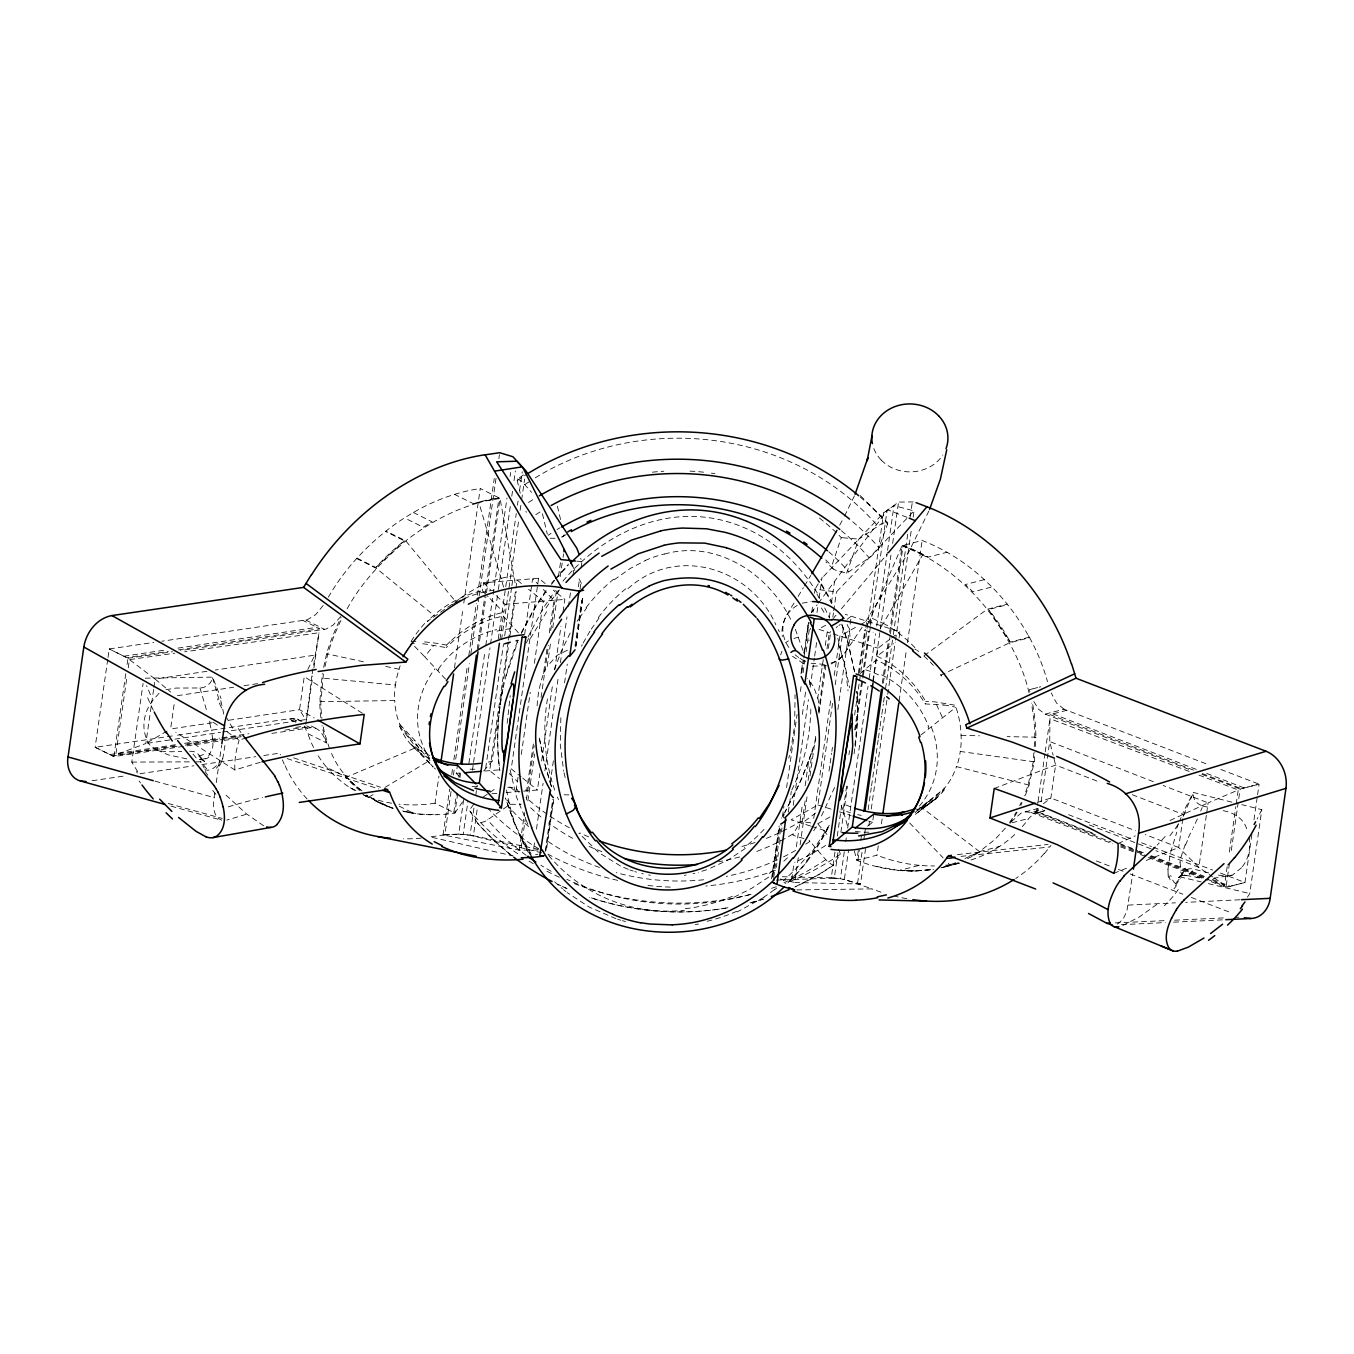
<?xml version="1.0" encoding="UTF-8"?>
<svg xmlns="http://www.w3.org/2000/svg" width="1354" height="1354" viewBox="0 0 1354 1354"><rect width="100%" height="100%" fill="white"/><g stroke="black" fill="none" stroke-linecap="round" stroke-linejoin="round"><path stroke-width="0.75" stroke-dasharray="5 3.75" d="M1189.201 771.442L1049.976 718.703L1049.722 741.552L1040.464 806.019M818.645 712.187L824.62 665.288M810.843 709.09C810.183 737.727 803.565 766.347 790.787 792.039M1167.893 869.64L1170.245 853.528L1176.778 832.202M507.158 723.425L510.187 695.617M1180.028 862.244L1181.026 870.436M1033.847 752.875L1033.237 762.116L1027.974 785.354A185.769 147.992 56.8 0 1 1024.199 795.712M1034.253 746.697L1034.845 737.456A185.024 147.4 56.8 0 0 1031.325 703.064M1025.316 795.34A184.262 146.807 56.8 0 0 1029.023 785.066L1034.304 761.828L1034.913 752.587M1035.319 746.426L1035.928 737.185L1007.19 736.644M320.864 717.738A184.262 137.329 -47.8 0 1 319.781 701.66L322.337 673.446M224.95 745.445L222.801 758.494M560.861 717.772L560.285 744.734L563.687 771.12M502.842 689.101C497.561 715.64 496.004 743.007 499.66 769.851M856.354 737.524L857.691 717.315L856.93 691.352M517.668 641.153C500.794 681.841 493.821 727.098 499.914 770.849M854.086 753.873L857.691 717.315L856.879 691.352M564.11 534.745L563.806 535.609M855.237 746.629L856.168 739.352M499.237 712.153L500.168 704.892M582.558 598.62L575.535 648.854M772.609 877.087L779.752 825.415M214.761 793.089C213.39 801.906 211.326 816.09 221.717 820.236M483.75 770.951L492.111 761.151L508.867 643.252M509.883 636.109L516.229 591.444M553.684 799.486L546.356 850.43M582.711 598.502L575.941 645.875M107.745 659.415L95.118 747.29L113.871 756.615L220.127 740.993M108.032 657.316L109.234 648.955L153.831 642.405M113.871 756.615L126.227 670.568M127.107 664.425L128.004 658.281L109.234 648.955L126.785 657.604L168.285 651.392M175.106 745.749L115.784 754.77L127.073 676.171M128.258 667.894L129.442 659.618L174.852 653.187M137.719 771.746L131.778 762.099L143.084 683.448M153.611 689.457L145.843 743.515L115.784 754.77M153.916 687.375L155.101 679.065L129.442 659.618M170.892 726.912L174.446 702.167M216.268 782.629L221.633 745.225M311.86 675.934L305.598 725.913M312.165 673.852L318.985 632.741L184.736 651.782M306.495 719.702L312.74 676.221M313.925 667.945L318.985 632.741M399.582 725.93A98.283 76.095 -43.6 0 0 409.619 743.075L433.195 767.075L429.556 762.894L429.912 760.457L411.701 739.809A258.191 164.934 73.6 0 1 399.972 724.695A95.186 75.029 -40.5 0 1 394.759 700.509M422.651 643.776A258.174 164.934 73.6 0 1 425.461 644.081L446.126 647.567L446.481 645.13L451.407 640.256M462.56 801.839L454.859 813.077L435.04 803.21L438.933 776.13M454.487 667.759L462.577 611.5M463.779 603.156L480.23 488.54L500.049 498.39L515.502 585.283M537.893 850.024L519.174 850.143L443.063 834.91L449.646 789.06M451.745 774.471L452.642 768.209M453.844 759.882L467.316 666.083M468.806 655.658L476.286 603.545M477.488 595.218L494.261 478.487M431.147 836.789L444.84 834.758L451.136 790.973M453.421 775.063L454.267 769.089M455.706 759.137L469.415 663.629M470.853 653.677L478.859 597.96M479.147 595.963L496.292 476.574M498.864 458.667L499.44 454.69M459.108 776.282L456.247 773.405L457.415 765.247M545.154 583.54L538.604 578.26L483.632 582.795L482.464 590.953L488.151 596.691M453.793 812.535L456.62 792.869M458.871 777.145L459.446 773.202M477.234 649.311L484.867 596.2M485.155 594.237L499 497.866L473.325 503.688L454.572 494.362A178.068 132.709 -47.8 0 0 413.342 512.506L404.474 517.888A189.272 141.053 -47.8 0 0 385.992 531.039L385.518 531.479A181.453 135.214 -47.8 0 0 359.859 555.106L356.627 558.542A168.725 125.736 -47.8 0 0 328.379 597.131M457.686 793.41L454.859 813.077A178.186 132.794 -47.8 0 1 403.695 811.469L420.214 814.177L437.376 814.702M459.937 777.67L460.495 773.743M478.3 649.835L485.934 596.725M486.492 592.798L500.049 498.39L477.945 502.351M444.84 834.758L458.718 834.064L463.796 798.691M468.89 763.317L484.698 653.254M485.815 645.401L492.602 598.231M493.161 594.304L506.988 498.001M510.103 476.388L510.661 472.461M443.063 834.91L463.203 834.318L467.959 801.28M472.428 770.189L473.257 764.367M473.545 762.42L490.013 647.771M490.571 643.878L498.103 591.427M498.374 589.481L510.661 503.976M511.778 496.207L512.624 490.368M514.012 480.653L515.4 470.938M541.769 852.817L470.041 835.249L474.543 803.904M475.745 795.56L477.251 785.117M498.255 638.885L505.448 588.753M505.753 586.671L516.246 513.555M517.448 505.211L518.057 501.031M519.547 490.588L522.255 471.784M499.998 639.071L503.299 616.104A92.851 73.928 -40.6 0 0 446.194 647.635M496.444 595.709L504.991 604.324L503.823 612.482L489.573 598.129M538.401 849.296L473.392 835.723L477.59 806.527M501.555 639.663L518.937 518.684M520.139 510.34L521.324 501.995M521.628 499.914L524.624 479.045M485.68 768.141L503.536 643.844M504.687 635.821L511.592 587.721M511.88 585.707L513.335 575.687L500.455 578.429A110.977 82.712 -47.8 0 0 455.723 601.735L427.153 621.52L430.047 618.727A91.243 72.642 -40.6 0 1 482.464 590.784M508.139 642.202L489.691 770.663L499.524 778.584M508.444 640.12L517.076 580.037L521.984 583.997M524.641 634.349L532.613 578.767L537.961 584.133M538.604 578.26L511.22 768.886L521.053 776.807M518.023 777.281L515.942 791.785L507.733 785.185M521.29 754.483L530.226 692.317M534.39 663.325L543.309 601.159L528.551 589.278M533.341 743.989L526.604 790.905L525.267 789.551M546.948 649.243L543.445 673.717A129.392 103.039 -40.6 0 0 536.996 709.259M549.301 632.927L553.989 600.279L543.309 589.515M519.174 850.143L524.59 812.518M526.384 799.977L534.187 745.614M541.092 697.547L548.607 645.283M550.706 630.642L556.409 590.919M558.508 576.296L560.624 561.656M521.155 847.756L525.521 817.274M527.874 800.942L534.627 753.941M550.401 644.149L547.202 666.354L557.171 655.302L568.849 649.48M552.754 627.765L558.136 590.429M506.193 792.581L537.453 790.008L539.84 773.422M541.634 760.999L552.347 686.41M554.717 669.841L560.979 626.327M563.061 611.822L564.838 599.382L553.363 590.141M533.798 847.824L534.695 841.579M536.489 829.088L543.072 783.34M544.867 770.849L558 679.319M560.404 662.681L566.971 616.916M568.46 606.524L570.559 591.969M572.945 575.315L574.147 567.004M550.181 783.154L553.481 760.186M564.567 682.89L567.275 664.086M578.378 586.807L579.58 578.446M581.086 568.003L581.983 561.741L580.646 558.271M771.526 878.763L779.109 825.991M801.009 673.835L801.72 668.859M772.491 876.089L779.718 825.889M801.771 672.667L803.565 660.143M803.87 658.061L808.981 622.569M773.693 877.409L781.19 825.195M782.392 816.834L783.881 806.392M786.589 787.588L797.083 714.489M800.383 691.505L801.585 683.144M803.091 672.701L804.885 660.177M806.087 651.816L809.692 626.75M811.791 612.126L812.992 603.766M814.499 593.323L815.091 589.142L836.433 591.969L914.068 510.915L894.012 505.584L883.688 512.794L820.795 579.36M776.316 867.355L776.925 863.107M777.839 856.743L778.448 852.529M779.65 844.168L780.226 840.106M781.393 832.016L781.969 827.971M783.424 817.867L784.017 813.822L781.461 818.171M808.88 641.034L809.032 639.985M810.555 629.39L810.707 628.324M813.043 612.143L813.348 609.926M788.316 812.18L791.311 791.379M802.363 714.404L805.647 691.522M817.004 612.482L817.901 606.237M819.102 597.926L822.081 577.126M793.224 805.325L808.406 699.663M810.183 687.24L814.346 658.23M814.651 656.148L816.733 641.644M791.667 879.575L794.019 863.107M796.372 846.758L802.414 804.682M805.139 785.743L808.643 761.405A82.391 29.923 -70.5 0 0 812.383 749.845A129.392 108.371 48 0 0 815.87 738.641M823.266 659.567L817.714 698.173L813.669 686.63L807.289 678.659M825.28 645.519L827.632 629.187M805.139 800.84L801.923 823.283L815.65 813.009M808.084 780.446L812.468 749.845L801.703 778.838L784.694 812.62M826.956 648.972L829.308 632.656L830.679 631.624M780.259 879.017L794.696 882.537L798.606 855.373M800.112 844.913L807.018 796.829M810.014 775.927L815.717 736.204M819.018 713.219L825.923 665.136M828.326 648.414L830.73 631.692M832.845 617.052L833.438 612.871M833.742 610.789L836.433 591.969M813.72 818.375L830.984 698.19M834.25 675.409L839.903 636.041L857.776 626.123M810.589 826.042L791.142 819.83L817.951 804.953L832.828 701.355M835.215 684.785L843.847 624.702M829.02 771.103L829.884 765.145M830.154 763.165L831.593 753.23M831.881 751.25L832.439 747.273M837.855 709.547L849.55 628.138M850.126 624.177L851.26 616.239L847.147 619.303M859.282 672.955L865.528 629.441M865.832 627.376L866.712 621.164L859.57 625.125M782.324 876.732L831.254 877.815L835.452 848.603M837.263 836.095L842.053 802.719M848.941 754.753L849.533 750.573M854.628 715.115L883.688 512.794M846.622 786.132L843.17 810.183L847.452 825.855M854.696 729.992L862.176 677.863M862.464 675.866L868.811 631.759M869.962 623.737L870.825 617.729L902.069 545.679L922.125 540.5A180.877 144.099 56.8 0 1 946.988 552.263A178.068 141.865 56.8 0 1 984.341 579.647L991.94 586.976A189.272 150.785 56.8 0 1 1007.224 604.104L1007.579 604.629A181.453 144.556 56.8 0 1 1027.212 633.587L1027.72 634.484M776.367 880.117L834.284 878.069L838.481 848.823M840.885 832.118L847.486 786.166M855.576 729.772L863.09 677.542M863.378 675.46L870.284 627.41M870.588 625.328L887.09 510.441L898.565 502.08L914.255 501.928M865.578 848.569L860.484 883.993L840.428 878.678L844.608 849.533M845.725 841.748L846.284 837.872M847.672 828.157L868.049 686.292M869.166 678.523L875.598 633.841M876.715 626.056L887.31 552.212M887.598 550.283L894.012 505.584M796.863 889.916L872.027 888.884L844.354 879.406L848.603 849.94M872.873 680.927L890.932 555.14M892.641 543.343L898.565 502.08M873.296 680.842L876.292 659.957A92.851 77.753 48 0 1 925.256 703.978M889.815 639.325L877.984 648.177L876.817 656.351L893.708 643.709M858.284 850.515L856.879 860.349A178.186 141.95 56.8 0 0 916.184 870.961L933.617 869.302M882.3 683.347L888.512 640.07M889.646 632.2L902.069 545.679L927.998 557.154L946.988 552.263M857.945 860.078L859.367 850.244M860.772 840.411L861.618 834.504M883.367 683.059L890.153 635.855M890.441 633.892L903.152 545.391L923.631 554.768M857.573 883.282L862.718 847.469M863.852 839.514L864.427 835.536M864.715 833.539L865.578 827.565M868.151 809.658L871.282 787.774M871.57 785.777L874.718 763.893M875.006 761.913L878.154 740.012M878.424 738.032L879.863 728.08M880.151 726.082L881.572 716.148M881.86 714.15L883.299 704.198M883.57 702.218L884.433 696.244M885.584 688.289L893.014 636.549M893.301 634.552L907.874 533.07M910.159 517.16L912.444 501.234M868.862 825.635L869.471 821.472M871.265 808.964L887.429 696.413M887.733 694.331L895.214 642.219M895.519 640.137L911.377 529.668M913.171 517.16L914.068 510.915M867.508 826.16L872.568 822.369L873.736 814.194M899.073 637.869L899.953 631.743L845.319 614.344M854.306 850.938L856.879 860.349L876.935 855.186L878.729 842.679M881.42 823.926L882.317 817.664M899.073 700.966L906.266 650.952M907.468 642.625L922.125 540.5M922.108 695.601L925.713 701.49L925.357 703.928L943.873 705.011M1095.335 834.775L1036.589 811.875L1037.773 803.582M1038.078 801.517L1044.916 753.89M1045.22 751.825L1049.976 718.703M1117.338 924.139L1122.957 919.383L1126.866 911.225L1132.739 873.668M1182.837 818.645L1178.691 847.519L1198.865 867.355L1212.575 876.85M1206.346 815.362L1198.865 867.355L1155.842 850.684M1206.634 813.28L1208.123 802.888L1238.216 790.008L1236.151 804.496M1212.812 880.591L1224.558 885.161L1227.519 864.478M1229.314 852.072L1235.847 806.561M1211.356 881.776L1225.996 887.395L1229.534 862.803M1231.294 850.515L1240.129 789.06L1259.102 784.169L1257.595 794.629M1251.891 834.386L1244.969 882.503L1225.996 887.395M1253.99 819.745L1257.291 796.727M1247.457 897.11L1249.759 893.555L1261.81 809.675L1241.855 804.665M580.037 589.193L581.001 582.609M545.171 851.48L552.77 799.198M575.01 646.01L581.678 600.076M803.954 653.491L804.428 650.157M801.551 670.112L802.99 660.143L805.782 661.429M808.101 625.006L806.273 637.666M829.291 617.61L830.459 609.588M831.441 602.75L834.572 581.306M858.301 673.446L864.935 629.779M547.456 698.901C542.26 730.365 544.46 763.334 555.935 793.224M804.073 652.662L808.49 622.654M560.15 576.652L562.35 561.893M545.933 850.43L553.6 798.809M563.044 557.391L563.569 554.006M323.657 667.404L326.619 653.779A183.619 136.839 -47.8 0 1 341.123 617.424M323.386 673.987L320.813 702.201A185.769 138.43 -47.8 0 0 321.947 718.415M325.045 666.405L327.685 654.304A185.024 137.888 -47.8 0 1 341.208 619.929M790.584 750.861L794.663 725.592L795.052 694.67M788.79 758.155L789.517 755.346M506.041 675.951L517.6 642.253M554.446 669.756L560.928 652.103L570.322 632.724M780.683 654.879L781.918 651.223M819.373 518.007A215.066 191.963 0.9 0 1 841.291 537.623L831.39 567.072M846.605 573.216L858.825 539.129L880.743 524.252L885.414 522.289L887.632 522.779A6.195 2.183 -40.8 0 1 887.53 524.049L878.848 548.235L871.587 556.02A17.991 6.347 -40.8 0 1 869.099 557.865L848.67 571.879A18.093 6.381 -40.8 0 1 846.605 573.216L836.4 570.576M834.572 787.52L821.303 816.36M808.643 761.405L797.167 788.756L784.914 812.231M1185.258 844.422L1180.553 858.521A16.485 6.313 -69.8 0 0 1180.062 862.21M766.364 838.363A215.066 191.963 0.9 0 0 800.536 821.387L792.936 834.724M1183.464 815.294L1193.365 792.987A11.543 10.07 34.3 0 0 1202.944 805.952L1200.676 811.029M527.942 637.074L543.682 607.455L555.377 590.53M1197.376 818.933L1193.196 827.768M928.912 510.966L908.669 552.127L863.277 625.48M854.408 495.886L844.304 516.602M1202.843 806.121L1210.578 807.729M1261.81 809.675L1257.138 819.068M1188.372 837.551L1192.603 828.936M867.677 624.16L870.825 617.729L883.35 623.449L922.548 555.038M307.798 669.485L314.856 655.133L215.269 670.044M521.375 632.47L535.862 605.509L546.762 589.362M521.341 633.537L535.913 606.507L548.048 588.719M581.492 646.213L582.305 644.639M530.429 638.445L548.218 609.232M829.257 825.314L810.995 853.477M828.293 827.683C817.867 848.264 804.259 867.322 787.52 883.265L806.95 861.669M583.117 643.048L590.293 630.676M220.804 763.538L219.297 766.042M839.7 525.149L843.39 518.311M784.017 813.822L783.171 815.294M818.205 583.811L815.159 589.024M347.132 608.775C361.653 582.254 382.843 560.268 405.794 540.889A181.453 135.231 -47.8 0 1 478.994 502.723M798.081 596.454L803.379 587.704M804.445 585.96L810.792 575.467M794.053 603.089C787.554 612.922 780.242 624.092 782.341 636.515M813.669 830.831L816.851 825.703M838.448 849.229L840.157 853.291A6.195 1.743 55.5 0 1 840.072 854.442L833.099 865.443L827.666 861.719A17.991 5.061 55.5 0 1 825.754 859.621L809.963 841.342A18.093 5.077 55.5 0 1 808.981 840.157M523.558 474.932L517.194 479.214A6.195 1.743 55.5 0 0 517.228 480.501L519.124 488.456M577.176 621.266L578.226 619.658M591.258 629.153L599.027 618.101M862.143 627.207L843.542 654.896L838.261 660.007L830.425 664.391M880.202 628.205L883.35 623.449M1036.589 811.875L1038.518 808.947M1183.074 872.467L1180.18 876.529L1182.55 873.262M445.551 679.133L424.682 656.741L433.703 645.435M579.292 618.067L586.671 607.912M438.442 669.028C451.999 649.158 473.409 635.246 496.664 629.576M1189.371 874.701L1193.856 869.15L1210.104 873.296M323.217 605.424L315.685 614.631L307.341 619.743L161.786 641.237M1009.627 822.453L1014.501 815.091A185.769 147.992 56.8 0 0 1016.312 812.011M340.768 616.476L333.101 625.142L326.094 629.068L180.556 650.563M811.232 612.787L817.105 604.883M818.341 603.207L887.09 510.441M1175.475 885.516L1181.263 877.155L1201.235 881.928M1044.374 853.579L1050.975 845.455M551.467 584.386L554.818 580.206M1022.338 826.617A169.352 134.909 56.8 0 0 1028.854 818.375L1038.755 808.93M1241.533 867.711L1232.58 875.039L1211.948 878.577M551.603 583.202L554.108 580.206M555.343 578.717L568.511 564.178M833.302 618.423L835.993 615.207M841.376 608.809L887.073 554.311M1005.43 828.056L995.038 839.378L979.517 851.598L921.566 807.407L919.332 807.949M1011.099 821.878L1021.085 813.094L1037.841 808.49M555.935 578.818L568.121 565.515M208.601 756.074L212.426 748.457A16.485 7.785 82.5 0 0 212.95 744.734L211.732 729.941M1165.151 836.484L1157.196 845.082M562.959 581.12C596.691 540.737 648.701 511.93 702.438 516.957A131.304 124.45 -1.9 0 1 742.838 527.095C774.37 540.161 800.112 564.872 817.748 593.78M357.067 558.153L375.82 567.478L378.629 564.432A181.453 135.214 -47.8 0 1 404.271 540.805L385.518 531.479M1181.551 874.819L1178.64 877.527L1182.567 875.124L1181.128 875.75L1185.512 875.175L1182.804 873.415M473.697 804.344L469.703 809.726A6.195 2.183 -40.8 0 0 469.77 810.894L477.877 823.554L485.054 821.438A17.991 6.347 -40.8 0 0 487.542 819.847L507.953 805.833A18.093 6.381 -40.8 0 0 510.035 804.31L520.376 804.31M928.878 801.196L915.287 812.315L930.113 800.773A258.191 145.453 -61.8 0 0 944.127 788.688A95.186 79.006 48.1 0 0 956.499 766.567M375.82 567.478L404.271 540.805M921.143 734.833L955.755 707.347M860.078 673.598L876.292 659.957M915.338 814.363A410.127 231.043 -61.8 0 0 922.04 809.184L942.079 792.107L944.161 788.739L917.301 810.047M159.061 693.265L152.105 701.118A45.934 38.843 -29.3 0 0 146.621 738.979C151.157 754.06 169.555 751.808 181.758 751.368M1156.773 904.455L1139.323 916.946L1121.772 925.984M614.242 579.749L630.202 568.477L645.198 560.624M944.229 789.991L944.229 789.907A98.283 80.58 51.8 0 1 928.844 804.174L921.075 809.557L937.019 797.777L914.627 814.854M1178.64 877.527L1181.907 874.989M924.393 805.359L921.549 807.576M774.573 889.764L776.79 888.021M1043.426 803.717L1050.856 798.014L1055.595 765.027L1053.632 757.191M745.292 848.45L727.961 860.044L708.244 869.183M628.002 588.651C676.509 544.613 750.895 567.935 775.859 624.82M785.438 642.778L788.434 640.899M836.163 627.528L837.534 626.496M838.921 625.463L840.292 624.448M891.507 638.072L899.953 631.743M924.207 655.624L987.168 609.266L1007.224 604.104M921.075 809.557L928.827 804.141L921.566 807.407M1175.949 882.943L1181.348 876.63A11.543 10.02 36.6 0 1 1193.873 869.099M768.717 877.087L751.724 888.292L733.157 897.617M483.158 797.066L488.32 793.529M490.03 792.344L496.901 787.622M999.134 846.639L996.544 848.298A181.453 144.556 56.8 0 1 970.903 860.027M452.287 604.849L456.23 602.31L405.794 540.889L385.975 531.039M764.096 897.211L737.168 911.97M373.01 794.629L368.999 797.049L366.088 795.593M385.044 787.368L429.167 760.762M167.067 731.042L145.843 743.515L172.821 739.487M566.107 534.61L561.775 537.047M825.669 625.243L818.51 629.221L830.188 632.944M817.884 823.672L830.408 816.733M797.201 605.323L791.684 609.215L787.029 614.682A36.964 31.43 21.6 0 0 790.668 649.835M517.346 478.961L521.798 481.364L531.58 492.348M794.849 887.022L817.41 875.327L833.438 865.189A253.604 226.355 0.9 0 1 795.678 886.65M942.672 867.474L957.667 861.956M964.945 858.504L980.161 851.531L977.385 853.291A181.453 144.556 56.8 0 1 966.553 859.147M940.556 675.274L1009.509 642.845L1029.548 637.683L1029.108 636.955M1169.974 820.49L1208.123 802.888L1163.154 785.472M205.419 758.477L201.289 759.577M1118.049 843.542L1135.363 835.858M429.624 755.532L415.373 747.882L346.472 777.162L326.652 767.312A169.352 126.21 -47.8 0 1 317.073 753.941M1113.767 873.33L1129.05 867.254M1146.229 860.433L1178.691 847.519L1145.264 834.572M994.225 788.485L1055.595 765.027L1096.892 781.021M706.602 869.776L698.224 872.382M831.051 663.037C847.079 658.687 854.374 638.902 847.147 624.499M227.083 731.82L239.15 740.181L245.666 738.032M1037.113 802.516L1050.856 798.014L1135.431 830.764M802.262 603.173L810.944 601.616M1232.055 875.226L1225.302 876.072L1216.874 874.972M165.983 689.694L175.902 688.069L199.884 687.967A11.543 9.766 -29.3 0 0 212.476 677.643M260.256 762.285L234.868 769.986L175.8 732.294M245.971 814.397L226.727 820.118M944.889 866.949L954.316 864.394L939.287 868.252M984.341 579.63L965.368 584.522L972.951 591.85L991.94 586.976M1029.226 637.192L1010.253 642.084L988.606 609.52L1007.579 604.629M1032.374 688.915L1029.412 689.677A183.619 146.283 56.8 0 1 1030.174 692.656M1032.797 688.814L1037.723 687.544M1039.246 687.155L1040.769 686.766M1033.796 701.507L1038.67 709.344L1045.136 714.117L1064.126 709.225L1208.953 764.892M1034.304 761.828L960.24 751.453A89.99 81.832 8.9 0 0 961.069 735.29A95.186 80.038 49.1 0 0 955.992 707.296M1029.04 785.083L956.567 766.618A89.99 78.972 8.8 0 0 960.24 751.453M1025.181 811.757L1031.02 812.451L1042.411 809.523M1033.813 813.517L1044.831 810.691M1012.047 822.758L1028.905 818.408M930.333 869.725A180.387 143.71 56.8 0 1 900.342 870.216L919.332 865.324A180.387 143.71 56.8 0 0 934.429 865.917M979.517 851.598L999.574 846.436A169.352 134.909 56.8 0 0 1017.057 832.287M958.7 863.158L951.913 864.918A181.453 144.556 56.8 0 0 958.514 862.583M959.461 863.158L943.535 867.271A185.447 147.738 56.8 0 1 940.928 867.829M1066.918 710.308L1050.027 714.59L1194.008 770.341M1044.78 810.674L1035.895 812.925L1110.906 841.968M693.079 873.668L694.805 873.262M535.592 854.729L537.91 854.188M664.543 554.057C717.028 539.146 770.206 574.807 791.735 621.655M695.245 924.596L698.546 924.003M684.345 875.327L686.106 875.039M826.211 665.694L812.129 666.185M186.97 743.955L220.584 738.844M222.564 738.539L240.352 735.831M295.714 727.42L303.635 726.201M123.959 656.216L165.442 650.005M177.899 648.126L316.904 627.308M178.66 649.835L319.73 628.713L303.025 620.471M206.976 671.296L155.101 679.065L170.672 692.063M177.408 695.668L233.565 687.257M243.957 685.699L258.512 683.516M172.669 728.655L212.189 722.748M228.826 720.243L299.522 709.665L314.179 717.958M174.886 739.166L220.533 732.328M222.615 732.023L305.598 719.6L299.522 709.665L304.261 676.661L364.209 714.404M109.826 754.55L176.189 744.598M184.482 743.363L219.737 738.082M221.819 737.778L248.764 733.733M176.951 746.308L112.67 755.938L95.118 747.29L175.512 735.476M185.244 745.072L241.215 736.694M284.763 730.161L305.615 727.047M128.004 658.281L172.601 651.731M177.509 735.171L225.255 728.164M229.232 727.572L291.719 718.399L295.934 718.602L301.874 721.36M224.121 740.418L240.03 738.065M271.849 733.394L310.489 727.724C319.375 726.472 323.911 736.068 326.568 742.94L307.815 733.614L304.176 725.93M92.106 780.733L124.043 776.045M140.021 773.693L193.927 765.772M201.915 764.587L255.821 756.666M263.81 755.498L279.787 753.146L280.481 754.855M957.396 854.594L1048.064 844.439M961.035 856.371L1049.79 846.978M564.076 794.798L568.951 794.9M824.484 664.425L811.181 663.291M504.991 604.324L564.838 599.382M456.247 773.405L460.326 773.066M484.834 771.052L501.437 769.681M491.908 793.749L498.035 793.258M555.055 538.283L550.147 538.266M1239.722 899.784L1185.613 902.356M1128.22 905.081L1175.475 902.847M1174.561 920.195L1223.661 917.91M1235.508 917.352L1238.893 917.2M1121.467 924.664L1165.269 922.582M1173.613 922.176L1223.694 919.806M1115.307 922.903L1166.099 920.585M411.565 641.678L415.813 641.491M189.628 751.233L190.931 751.301A11.543 9.681 -31.2 0 1 200.375 761.303M145.267 678.185L212.595 677.118L221.057 698.512M916.184 870.994L898.362 870.402L874.481 866.103M131.778 762.099L191.862 761.845M196.144 761.828L200.443 761.828L204.217 768.056M200.883 757.901L202.186 759.662L199.563 756.091L202.575 759.814L200.51 759.34L204.369 761.32L202.575 759.814L197.058 759.543M1183.938 875.141L1186.747 875.547L1183.938 875.141L1185.512 875.175M794.696 882.537L860.484 883.993M961.069 735.29L979.517 735.831M510.035 804.31L505.888 797.811M842.713 537.741L858.825 539.129M507.784 787.233L516.162 787.943L519.276 792.835M842.188 537.707L841.426 537.64M424.564 641.881L435.649 643.167A418.352 267.263 73.6 0 1 446.481 645.13M385.755 666.422L399.142 669.214A89.99 81.257 -7.9 0 0 395.47 685.039L321.338 677.999M200.714 759.577L199.597 759.476L202.677 759.746L200.866 758.392L204.369 761.32M831.254 877.815L840.428 878.678M1185.935 875.429L1202.69 878.272M458.718 834.064L470.041 835.249M576.702 561.148L581.983 561.741M834.284 878.069L844.354 879.406M186.835 758.883L168.251 754.872L153.442 748.39M1196.157 877.51L1199.441 877.951M463.203 834.318L473.392 835.723M810.758 822.91L800.654 821.404M648.583 874.972L650.343 875.259M864.529 630.592L873.144 632.2M363.414 661.751L326.619 653.779M803.904 838.498L798.014 836.958A12.135 3.436 9.8 0 1 792.649 834.741M432.264 837.381L513.132 855.931M641.661 873.516L643.37 873.922M1208.377 883.637L1249.759 893.555M1223.153 810.674C1233.765 812.518 1244.224 818.798 1246.966 829.867A45.934 40.112 34.3 0 1 1247.457 831.102M1231.886 802.16L1193.433 792.462L1183.447 811.689A71.153 10.358 -73.2 0 0 1182.956 813.179M954.57 705.112L935.445 701.947A418.352 235.681 -61.8 0 0 925.696 701.49M168.251 803.514L222.259 818.442M155.05 781.173L214.118 797.574M171.061 806.138L221.548 820.185M622.366 920.669L625.565 921.566M634.874 871.621L636.549 872.128M617.627 919.231L620.775 920.212M833.201 633.892L877.984 648.177M817.951 804.953L831.678 809.337M839.463 811.808L851.141 815.531M868.676 821.133L872.568 822.369M811.655 826.38L827.243 831.339M591.41 897.922C635.449 912.461 683.127 915.693 728.774 907.586A253.604 226.355 0.9 0 1 589.498 897.313M287.116 758.578L378.765 788.993M633.198 871.079L629.898 869.945M293.615 757.834L380.508 787.233M616.053 918.74L589.345 907.129L567.14 892.54M393.151 808.49L364.801 795.526M1199.001 775.148L1238.216 790.008M1220.783 769.444L1259.102 784.169L1241.347 788.671L1201.895 773.405M1045.136 714.117L1189.98 769.783M1201.81 774.336L1240.129 789.06M1068.577 814.702L1133.67 839.717M1141.574 842.763L1151.425 846.555M1153.405 847.299L1212.592 870.063M1220.479 873.093L1244.969 882.503L1227.215 887.005L1144.418 854.949M1031.02 812.451L1112.717 843.864M1120.621 846.893L1136.395 852.952M1140.339 854.476L1146.263 856.743M1148.226 857.505L1207.413 880.252M1096.317 860.941L1111.583 866.814M1118.387 869.42L1123.465 871.384M1130.251 873.99L1182.871 894.215M1191.368 897.465L1230.397 912.478M1052.887 713.863L1196.868 769.614M1206.736 773.439L1244.208 787.943M1153.371 781.681L1049.722 741.552L1053.141 755.244M1132.299 794.713L1183.43 814.516M1089.361 824.941L1153.896 849.94M1038.755 812.197L1094.049 833.607M1119.673 843.525L1137.428 850.397M1139.391 851.158L1143.335 852.698M1151.222 855.745L1204.451 876.36M1212.338 879.406L1230.092 886.278M1120.774 845.793L1142.454 854.188M1120.79 844.693L1142.319 853.105M1150.155 856.151L1208.885 879.051M907.011 517.33L887.919 509.933M628.273 869.319L621.977 866.695M1064.126 709.225L1056.56 703.098L1051.178 692.893M383.08 804.564L367.594 795.797M374.516 800.349L392.863 808.27A185.447 138.21 -47.8 0 1 374.533 800.316L377.427 801.89A180.387 134.435 -47.8 0 0 392.254 808.067M263.725 825.822L246.174 813.652L225.864 794.984M362.804 794.544L369.405 797.726L361.789 794.019M620.437 865.968L598.519 852.394L578.937 833.201M413.342 512.489L432.095 521.815L423.243 527.214L404.474 517.888M356.627 558.542L376.446 568.409L434.346 615.731M305.852 620.064L324.605 629.39M319.747 701.677L394.64 700.543A89.99 78.397 -5.9 0 1 395.47 685.039M311.251 726.015L315.939 728.35M291.719 718.399L297.355 721.191M306.732 725.846L310.489 727.724M305.496 727.064L307.663 728.13M399.227 806.172L412.716 812.874A180.387 134.435 -47.8 0 1 403.441 811.164M355.967 790.567L348.824 786.877A181.453 135.214 -47.8 0 1 329.005 769.918L326.974 767.6M297.186 719.025L300.52 721.225M803.633 663.68L792.53 656.284M881.725 674.851C902.949 685.632 920.415 704.182 928.59 726.658M802.347 659.77L800.011 658.399M354.511 790.33L349.197 787.182M1214.284 878.035L1224.558 885.161M213.289 722.257L220.177 727.047M798.64 657.502L797.692 656.808M415.373 747.882L409.602 743.075M833.269 568.968L826.008 561.995M797.184 656.436L795.204 654.845M206.773 768.97L200.51 761.303M522.695 778.127L537.453 790.008M563.552 889.68L565.921 891.609M196.144 757.901L191.388 751.995M361.958 790.821C347.639 780.598 336.486 766.482 330.122 750.099M360.756 790.177L345.727 776.925L347.758 779.244A181.453 135.214 -47.8 0 0 359.69 790.482M366.223 795.001L367.594 796.203M860.382 495.666L887.445 522.492M554.615 881.792L562.367 888.715M483.632 582.795L490.757 589.972M509.239 773.405L517.262 781.478M414.595 646.332L424.682 656.741M909.736 823.046L943.095 857.81M948.291 863.243L950.39 865.409M399.972 724.678L429.946 756.446M503.299 616.104L520.698 635.331M548.692 855.525C569.357 880.066 597.656 898.108 628.747 906.148A127.208 103.936 2.5 0 0 645.096 909.465A130.83 106.915 2.5 0 0 684.413 910.294M817.901 823.994L827.192 834.758M418.928 748.288L414.138 740.672M399.413 726.015L418.047 749.913A410.127 261.999 73.6 0 0 429.573 762.894M240.978 732.599L237.424 727.386M531.225 854.052L515.011 824.975L505.397 797.929M204.962 769.19L205.74 770.375M429.844 758.866L427.136 754.347M525.911 511.389L526.469 512.269M821.319 584.979L830.273 599.89M199.173 755.193L200.764 757.715M525.369 845.996L519.174 833.759L530.582 854.983M528.686 851.937L530.226 854.492M821.506 584.014L832.151 602.496M821.455 607.98L824.958 614.073M1008.747 639.376L1008.239 638.479A181.453 144.556 56.8 0 0 988.606 609.52M1009.001 639.816L1009.881 641.407M1028.363 635.601L1028.854 636.515M936.528 704.554L942.418 717.62M572.64 566.074L575.416 571.591M579.14 578.937L583.489 587.551M527.891 824.383L516.466 796.981L509.341 766.601M778.228 629.475L779.362 631.844M841.172 805.596L843.17 810.183A110.977 88.416 56.8 0 0 850.329 812.755M558.525 799.655L557.408 797.066M284.222 764.198L282.411 759.882M150.429 694.72L146.587 685.615M795.34 629.288L803.26 651.223M515.011 824.975L505.787 798.894M841.833 624.092L848.061 642.27L854.645 671.702M841.9 625.006L848.078 643.268L854.729 672.769M329.479 748.559L324.842 733.986A185.769 138.43 -47.8 0 1 323.014 725.439M503.603 587.111L478.994 502.876M551.213 785.912L551.535 786.877M551.366 786.352L544.24 762.387L539.095 737.118M199.952 687.967L207.399 713.084M838.312 643.404L844.574 663.443L849.567 687.781M837.855 638.276L845.708 670.467L848.027 690.794M551.027 785.371L543.377 758.917L539.231 737.067M212.527 677.643L220.093 703.42M209.684 721.123L210.039 722.494M1029.057 692.893C1022.016 662.106 1006.073 634.298 987.168 609.266A181.453 144.556 56.8 0 0 922.599 554.886M542.446 513.758L547.304 534.068M519.513 490.046L520.258 493.228M557.391 506.193L560.725 520.241M564.059 772.728L565.177 777.568M1168.468 877.646L1168.045 874.938M809.269 680.046L810.064 687.307M411.599 643.099L411.701 643.353A258.174 164.934 73.6 0 1 414.358 643.319M825.652 845.455A251.556 224.527 0.9 0 1 794.696 862.346M775.3 870.368A251.556 224.527 0.9 0 1 705.874 886.041M670.365 887.107A251.556 224.527 0.9 0 1 646.755 885.347M617.661 880.354A251.556 224.527 0.9 0 1 547.93 854.103M538.909 848.941A251.556 224.527 0.9 0 1 487.829 808.338M524.946 484.546A251.556 224.527 0.9 0 1 530.091 481.11M535.304 477.81A251.556 224.527 0.9 0 1 877.747 526.029M840.072 854.442A263.996 235.63 0.9 0 1 785.1 883.434M776.265 886.718A263.996 235.63 0.9 0 1 769.106 889.138M751.098 894.3A263.996 235.63 0.9 0 1 574.333 883.603M559.304 877.274A263.996 235.63 0.9 0 1 544.528 869.996M533.307 863.717A263.996 235.63 0.9 0 1 528.585 860.856M517.753 853.765A263.996 235.63 0.9 0 1 469.77 810.894M517.228 480.501A263.996 235.63 0.9 0 1 526.655 474.323M860.112 496.901A263.996 235.63 0.9 0 1 887.53 524.049M825.754 859.621A241.164 215.252 0.9 0 1 784 882.639M749.693 894.639A241.164 215.252 0.9 0 1 566.801 879.305M551.18 871.299A241.164 215.252 0.9 0 1 540.889 865.24M526.131 855.288A241.164 215.252 0.9 0 1 487.542 819.847M535.812 514.689A241.164 215.252 0.9 0 1 540.821 511.524M841.376 530.734A241.164 215.252 0.9 0 1 869.116 557.746M809.963 841.342A215.354 192.217 0.9 0 1 805.748 844.168M795.61 850.397A215.354 192.217 0.9 0 1 783.543 856.862M777.348 859.824A215.354 192.217 0.9 0 1 726.201 876.376M703.657 879.778A215.354 192.217 0.9 0 1 616.256 872.67M599.483 867.44A215.354 192.217 0.9 0 1 546.728 840.546M528.703 826.583A215.354 192.217 0.9 0 1 507.953 805.833M548.116 535.27A215.354 192.217 0.9 0 1 551.061 533.324M557.053 529.566A215.354 192.217 0.9 0 1 560.082 527.755M828.783 551.772A215.354 192.217 0.9 0 1 848.687 571.777M528.551 502.469A253.604 226.355 0.9 0 1 533.882 499.084M852.681 521.713A253.604 226.355 0.9 0 1 879.034 547.795M755.058 842.493A215.066 191.963 0.9 0 1 741.67 846.538M588.685 836.84A215.066 191.963 0.9 0 1 579.851 832.947M569.391 827.751A215.066 191.963 0.9 0 1 526.012 797.472M652.391 472.174A215.066 191.963 0.9 0 1 663.832 471.226M689.931 471.107A215.066 191.963 0.9 0 1 704.283 472.258M711.375 473.138A215.066 191.963 0.9 0 1 714.912 473.663M836.366 570.457A12.135 7.261 6.2 0 1 831.085 567.157M792.75 834.081A202.931 181.148 0.9 0 1 755.566 851.852M739.673 856.947A202.931 181.148 0.9 0 1 718.635 861.736M601.904 851.598A202.931 181.148 0.9 0 1 588.838 846.318M572.708 838.363A202.931 181.148 0.9 0 1 548.692 822.961M540.923 816.868A202.931 181.148 0.9 0 1 528.432 805.613M825.635 559.879A202.931 181.148 0.9 0 1 831.322 565.481M564.127 535.778A12.135 7.244 11.8 0 1 561.927 537.03M521.205 804.158A12.135 3.453 5.1 0 1 520.258 804.225M906.791 898.684A213.526 170.113 56.8 0 1 894.655 896.094M881.048 892.168A213.526 170.113 56.8 0 1 872.027 888.969M1044.239 853.443A213.526 170.113 56.8 0 1 1015.703 878.475M1032.73 704.588A183.619 146.283 56.8 0 1 1035.895 737.185M903.152 545.391A180.877 144.099 56.8 0 1 927.998 557.154M919.332 865.324A176.934 140.951 56.8 0 1 876.918 855.186M865.731 669.841A92.021 87.35 28.3 0 1 881.082 676.12M931.45 727.386A96.168 83.914 23.2 0 1 916.438 809.337M1021.288 802.397A185.769 147.992 56.8 0 1 1019.714 805.664M1022.05 802.77A184.262 146.807 56.8 0 1 1020.882 805.19M1017.091 812.265A184.262 146.807 56.8 0 1 1009.949 823.317M861.229 815.362A110.977 88.416 56.8 0 1 857.59 814.634M883.367 623.365A110.977 88.416 56.8 0 1 918.503 651.528M1029.599 637.666A168.725 134.418 56.8 0 1 1047.505 681.705M959.055 863.158A180.387 143.71 56.8 0 1 944.381 865.375M930.384 869.657A185.447 147.738 56.8 0 1 900.359 870.25M914.932 649.006A91.243 76.399 48 0 1 916.472 650.106M923.885 656.03A91.243 76.399 48 0 1 933.397 665.44M940.641 674.461A91.243 76.399 48 0 1 941.758 676.035M876.867 656.182A91.243 76.399 48 0 1 921.939 695.685M869.014 832.185A91.243 76.399 48 0 1 853.511 831.119M818.764 706.094A129.392 108.371 48 0 1 818.916 712.661M817.816 698.004A82.323 30.127 -70.5 0 1 818.899 705.908M850.718 806.849A110.639 92.664 48 0 1 843.288 803.802M925.73 805.816A91.243 76.399 48 0 1 916.963 810.284M928.049 726.963A63.79 47.864 81.1 0 1 928.505 728.249M937.374 797.32A59.424 18.025 -30.2 0 1 935.732 799.317M943.856 705.028A258.174 145.453 -61.8 0 1 954.672 706.991M421.212 838.109A213.526 159.129 -47.8 0 1 403.441 838.871M307.104 798.978A213.526 159.129 -47.8 0 1 284.374 764.096M454.572 494.362A180.877 134.791 -47.8 0 1 480.23 488.54M313.586 747.526A169.352 126.21 -47.8 0 1 307.866 733.58M473.325 503.688A180.877 134.791 -47.8 0 1 499 497.866M435.04 803.227A176.934 131.863 -47.8 0 1 398.956 804.174M234.851 770.003A72.828 42.854 -60.4 0 1 239.133 740.181M497.003 631.15A92.021 85.81 -29.3 0 1 513.217 628.493M426.104 752.249A96.168 82.12 -19.1 0 1 434.989 668.741M326.534 742.957A184.262 137.329 -47.8 0 1 322.066 725.558M474.966 769.207A110.977 82.712 -47.8 0 1 467.959 769.106M367.594 796.186A181.453 135.214 -47.8 0 1 366.24 795.289M412.699 812.908A185.447 138.21 -47.8 0 1 402.595 810.961M399.024 669.198A95.186 76.078 -41.6 0 1 400.158 665.829M405.912 652.679A95.186 76.078 -41.6 0 1 411.464 643.252M391.611 803.193A180.387 134.435 -47.8 0 1 364.903 795.475M411.125 641.373A98.267 77.212 -43.8 0 1 426.798 621.198M451.542 640.374A91.243 72.642 -40.6 0 1 503.823 612.313M477.065 786.843A91.243 72.642 -40.6 0 1 470.481 786.099M435.514 769.14A91.243 72.642 -40.6 0 1 434.414 768.056M543.36 673.547A82.34 37.59 83.3 0 1 547.151 666.219M492.128 761.219A110.639 88.112 -40.6 0 1 488.269 762.065M456.247 602.327A109.826 87.451 -40.6 0 1 495.31 589.904M429.303 758.342A91.243 72.642 -40.6 0 1 411.988 745.411M438.104 670.518A63.79 51.757 -65.6 0 1 438.865 669.367M228.352 806.832A462.713 169.284 4.1 0 1 262.49 797.608M422.177 749.27A39.926 7.007 51.2 0 1 421.568 747.526M408.993 738.082A59.424 21.393 42 0 1 408.113 735.848M881.2 460.022A38.183 34.002 1.6 0 1 873.245 446.854M881.268 460.106A37.861 33.782 0.9 0 0 893.048 468.298A38.657 34.493 0.9 0 0 903.643 471.395A37.861 33.782 0.9 0 0 921.972 470.16A38.03 33.935 0.6 0 0 942.807 455.046M528.145 852.191A236.053 205.097 -10.5 0 1 516.551 827.717A271.528 235.782 -19.8 0 1 506.565 789.957M827.937 827.514A271.443 240.013 17.5 0 1 806.29 861.229M732.294 896.314A146.706 120.151 2.6 0 1 684.142 908.822M787.453 857.793A220.905 190.863 8.5 0 1 782.172 862.718M773.151 870.368A220.905 190.863 8.5 0 1 766.838 875.175M816.97 594.152A224.392 203.489 14.8 0 1 820.101 599.483M824.671 607.946A224.392 203.489 14.8 0 1 829.511 618.135M736.711 911.276A160.043 133.42 2.6 0 1 704.774 921.837M774.42 889.629A204.234 175.732 6.3 0 1 763.961 897.059M809.946 852.817A237.255 206.603 9.1 0 1 783.204 880.692M829.731 600.127A237.779 215.828 12.9 0 1 831.61 603.63M794.003 638.496A18.076 5.738 -20 0 1 798.538 637.074M645.147 560.522A111.603 103.869 -1.3 0 1 664.492 553.921M586.13 607.574A172.753 157.199 -5.8 0 1 613.667 579.157M598.282 617.661A160.364 146.283 -6.5 0 1 627.105 587.704M764.062 829.342A180.065 156.929 6.6 0 1 744.294 847.469M546 607.997A217.96 201.171 -5.5 0 1 560.539 588.651M526.367 642.981A279.483 245.616 -17.5 0 1 528.872 637.903M153.324 710.207A577.007 317.818 2 0 1 146.57 695.093M140.545 783.001A575.45 200.409 11.6 0 1 139.174 781.072M137.363 773.049A561.876 188.223 13.7 0 1 136.399 771.577M232.753 728.215A507.598 285.017 1.8 0 1 226.693 717.874M221.65 708.074A507.598 285.017 1.8 0 1 217.537 698.901M215.929 794.324A508.749 169.673 12.2 0 1 210.801 788.062M207.771 775.25A484.36 154.119 14.5 0 1 205.08 771.374M203.523 754.415A63.723 21.224 -56.4 0 1 196.956 756.395M208.753 757.208A41.957 16.316 89.6 0 1 205.436 758.917M209.718 723.07A45.596 14.166 83.2 0 1 211.342 730.314M216.505 765.585A75.858 23.221 -79.9 0 1 206.57 770.121M219.162 764.773A52.264 16.13 -87.5 0 1 216.301 768.192M222.716 758.257A34.595 11.509 88.5 0 1 220.753 763.317M220.736 700.661A71.153 17.365 86.4 0 1 224.239 717.045M1185.376 812.366A507.598 279.872 15.5 0 1 1183.125 816.36M1177.929 824.688A507.598 279.872 15.5 0 1 1168.299 837.821M1178.285 889.476A508.749 173.43 3.3 0 1 1164.355 905.724M1176.508 885.618A484.36 159.62 1 0 1 1173.935 888.884M1249.031 837.127A45.934 40.112 34.3 0 1 1241.567 867.745M1188.643 871.908A63.723 15.656 70.6 0 1 1184.039 867.559M1182.634 873.99A41.957 12.321 -76.4 0 1 1180.536 871.891M1185.495 845.065A45.596 9.8 -70.2 0 1 1188.457 838.448M1175.881 883.823A75.858 15.757 -86.6 0 1 1170.702 875.463M1170.11 879.812A52.264 10.984 -79.2 0 1 1169.061 875.767M1168.18 874.616A34.595 8.158 -75.3 0 1 1168.062 869.319M1176.761 828.309A71.153 10.358 -73.2 0 1 1181.06 817.545M842.713 655.81L838.261 660.007L842.713 655.81M763.25 899.141L749.101 903.169A253.604 226.355 0.9 0 0 763.267 899.158M566.903 888.562L557.645 884.247A253.604 226.355 0.9 0 0 566.903 888.562M295.832 722.224L288.91 718.805L295.798 722.241M512.117 855.948L494.802 841.172L477.708 823.35A253.604 226.355 0.9 0 0 512.1 855.965"/><path stroke-width="1.5" d="M841.342 789.45L841.782 792.598L850.312 762.556A72.794 24.203 -71.7 0 0 852.715 745.885L851.971 723.611L850.397 727.47A40.992 13.625 -71.7 0 0 849.195 732.616L844.337 760.136L841.477 786.217A46.713 15.52 -71.7 0 0 841.342 789.45M513.352 696.616L513.623 692.503A38.064 16.163 84.6 0 0 513.758 687.29C513.691 673.835 504.687 703.369 504.822 704.791A72.693 30.871 84.6 0 0 502.402 721.665C502.368 723.205 500.388 761.963 504.856 750.522M520.461 728.892C516.619 762.048 519.834 796.22 531.716 827.514M513.098 699.679L507.327 740.299M1225.776 919.704L1250.808 918.503C1261.437 918.3 1269.121 908.28 1270.17 898.328L1285.961 788.366C1288.026 773.608 1280.258 757.038 1266.092 751.284L1075.99 678.219L966.925 728.08L965.707 724.745L1074.67 673.784L1071.623 663.917M311.471 574.536L306.021 583.405L407.859 659.144L405.828 662.089L303.601 587.382L111.925 615.562C96.946 618.27 86.081 632.47 83.83 646.992L68.038 756.954C66.295 766.347 70.137 778.212 80.224 780.903L165.002 804.462M572.64 566.074L522.847 467.604L512.929 456.738L499.711 452.71L485.138 454.826L561.859 588.262L579.004 591.072L569.712 656.368L575.078 649.802M777.01 884.433L785.726 818.815M1133.383 869.183L1138.545 833.285C1142.539 810.657 1129.541 789.907 1107.2 783.374M221.853 743.735L224.425 725.778C226.677 704.52 242.332 685.852 264.656 684.295M262.033 761.794L308.069 751.572L359.978 743.888L364.209 714.404C324.148 718.889 284.154 725.795 245.666 738.032M441.015 761.54L453.59 674.004M460.851 763.368L476.388 655.201M461.917 763.91L478.013 651.799M499.406 643.252L479.316 783.154L497.967 803.768M522.17 636.922L498.17 803.988L501.335 807.763L499.558 807.644M501.403 807.847L525.927 637.159L524.15 637.294M829.139 846.318L852.292 827.006L872.991 682.924M863.937 811.181L881.454 689.237M865.003 810.894L882.52 688.966M882.91 813.5L898.785 703.048M1113.767 873.33L1057.305 844.693L989.977 817.968L994.225 788.485C1036.91 803.362 1078.884 820.846 1118.049 843.542A72.828 48.152 72 0 1 1113.783 873.347M550.079 791.108L539.637 856.591M831.965 620.03L814.262 618.727L804.784 684.007L801.179 676.441M871.959 435.971L867.135 460.8L867.948 457.635L855.085 494.261M563.924 551.772L564.263 549.521M946.734 449.799L940.387 479.164L929.606 509.307M506.938 742.144L505.736 747.459A43.396 18.431 84.6 0 1 504.873 750.522M525.691 699.747C532.697 671.042 544.782 643.539 561.639 619.252M1171.515 918.249C1167.52 927.016 1163.746 937.865 1168.468 947.072A34.815 15.453 -69.2 0 0 1170.398 949.425A36.084 15.96 -69.7 0 0 1173.681 951.05L1175.17 951.253A55.311 24.558 -73 0 0 1177.455 950.982M779.092 785.337L769.851 803.074L759.306 818.476M836.941 530.294L811.808 573.757M1254.092 824.501L1255.632 821.776M306.021 583.405L305.429 584.403M305.124 584.894L303.601 587.382M794.07 624.769C804.242 607.151 832.778 616.002 834.436 635.195C836.298 645.063 830.188 655.979 820.236 658.467C813.534 660.346 806.121 658.67 800.569 654.574C797.269 651.054 795.001 648.752 790.905 652.408M444.687 686.563L447.954 681.654M1176.355 909.617L1177.218 908.314M793.427 858.25C837.398 799.622 847.249 718.771 823.334 650.072M594.592 632.047C548.573 694.111 538.13 789.179 588.025 851.751C624.042 900.41 700.103 901.967 742.077 860.027M763.267 837.195C833.522 754.686 800.349 552.246 663.968 580.629A100.822 93.731 -1.3 0 0 649.141 586.045M602.564 633.875C565.752 683.076 553.481 751.927 577.363 809.303M755.295 826.634C800.112 767.701 803.057 677.694 757.106 618.643M908.382 818.188L906.723 820.202A6.685 4.265 44.2 0 1 907.857 817.579L911.005 815.057M888.41 552.703L926.915 506.768A213.086 169.758 56.8 0 1 1071.386 663.968M1181.974 902.187L1179.672 904.963A38.217 15.486 -66.1 0 0 1177.252 908.382M583.608 590.242L579.123 591.089M277.096 824.264C285.576 814.736 283.951 800.536 280.82 789.145A30.127 15.114 79.1 0 0 279.381 785.049M951.303 855.288C944.652 856.219 945.769 860.264 954.841 857.031M1123.922 875.852L1155.097 847.215M1183.904 900.071L1224.033 863.666M570.66 562.926C605.255 528.466 654.219 505.871 703.691 510.526A138.937 130.898 -1.5 0 1 747.002 521.408M774.133 879.914C752.181 900.985 724.458 916.319 694.5 922.243A120.658 99.011 2.6 0 1 672.227 924.782M784.118 886.988C713.456 956.686 580.781 945.617 530.988 855.779M832.659 843.508L856.845 676.272A8.141 4.265 63.9 0 1 853.646 675.494M619.76 605.153L634.908 593.915L649.192 586.113M1222.611 924.19L1210.561 933.566M733.259 849.364C694.957 884.991 628.73 882.706 596.454 840.309M628.154 607.303L632.098 604.239M909.296 817.156L904.032 820.879M855.153 828.106L873.736 814.194A91.243 76.399 48 0 0 913.899 811.486M732.869 844.913C692.334 879.897 625.193 875.598 592.426 832.219M630.304 606.897C657.13 585.114 697.09 576.516 727.961 594.998M610.891 569.12L638.005 553.854L664.052 545.307M601.751 556.325L631.658 540.06L660.65 530.954M902.729 821.726L882.114 831.627L858.588 835.943M1203.994 938.034L1188.338 947.123L1177.421 951.134M905.132 821.658L903.88 822.42A91.243 76.399 48 0 1 895.011 826.719M468.315 604.189L477.505 599.704M571.27 531.58C649.582 487.999 754.872 497.849 821.81 558.187M432.518 757.766L433.872 758.003A110.639 88.112 -40.6 0 0 480.585 763.317M914.881 809.015L897.008 814.211M566.243 814.076L573.097 810.403L575.907 806.882A6.228 3.283 -22.6 0 0 575.805 805.545L572.15 798.217M989.977 817.968L1035.15 803.159M1138.545 833.285L1285.961 788.366M1266.092 751.284L1125.428 793.85M543.428 855.61L540.364 856.473L542.379 856.185M854.476 808.152A110.639 92.664 48 0 0 899.801 812.755L903.727 811.689M886.43 894.859L877.257 896.856M788.857 658.975L782.053 660.126L779.295 659.381A6.211 1.963 -19.9 0 1 779.447 658.535M528.483 856.422L527.518 856.608M299.268 802.431L387.515 789.602L388.733 792.31L382.742 790.33M318.072 671.533L361.23 665.389L405.828 662.089M213.035 837.584L271.105 827.379M494.532 471.158L518.345 467.468M1118.912 926.762L1117.321 926.982M519.005 467.384L520.765 467.13M538.926 856.676L532.697 857.387M464.422 772.745L480.738 771.391M531.919 857.437L521.222 857.776M1241.415 899.699L1270.17 898.328M1088.514 913.476L1106.844 923.293L1110.229 923.14M86.081 781.529L80.224 780.903M1250.825 918.503L1244.326 917.724M672.227 924.884L650.038 924.037A111.4 91.023 2.6 0 1 640.95 922.666M812.366 601.582C824.806 601.548 836.89 608.234 843.83 618.49M879.068 899.936L926.491 901.104M814.194 618.727L809.946 617.136M1112.413 925.036L1106.844 923.293M575.382 561.013L560.911 559.574L496.647 461.816L516.805 461.223L525.826 470.701L576.838 548.285L579.055 554.108M830.933 846.622L829.173 846.402L853.562 675.697L855.406 676.272M377.715 836.569L476.202 856.202M708.074 585.52L709.496 585.893M966.925 728.08L1011.556 741.874L1054.478 758.122M68.038 756.954L153.307 780.683M726.421 547.727L704.74 543.123L679.59 542.869A121.572 115.056 -2.1 0 0 664.035 545.256M473.528 790.668L454.944 782.561L439.373 770.477M853.088 816.157L866.729 820.507M784.22 887.022L794.764 889.95L792.175 888.85M783.56 886.802L778.008 884.788M384.705 788.654L387.515 789.602M948.595 855.593L1035.675 889.036M206.096 836.907L196.042 831.339L178.559 817.444M916.066 502.622L926.915 506.768M776.164 884.111L774.81 883.553A4.807 0.88 20.8 0 1 772.982 882.639M909.16 518.176L915.287 520.647M1113.699 926.474L1173.241 950.965M1161.309 946.057L1171.684 950.322M789.111 887.547L790.194 888.004M612.871 914.187C583.066 901.696 558.356 878.441 542.548 850.414M747.019 521.375C776.468 533.865 801.399 555.766 819.322 582.102M442.183 845.708L434.177 841.663M774.522 883.163L773.608 882.69M725.693 592.324L726.946 592.984M753.958 543.174C780.09 556.477 801.839 577.481 817.714 601.971M111.925 615.562L246.089 690.438M83.83 646.992L224.425 725.778M317.835 720.023L359.978 743.888M728.164 593.661L729.383 594.372M432.637 757.275L433.872 758.003M433.178 758.342L435.954 760A110.977 82.712 -47.8 0 0 447.954 765.315M730.601 595.083L731.803 595.828M732.785 597.876L737.422 601.058M736.474 598.959L737.625 599.788M912.579 650.868L920.534 657.367M738.759 600.651L740.976 602.395M743.329 604.358L756.057 617.373M899.801 812.789L902.458 815.447M171.89 811.418L159.654 799.182M457.415 765.247L475.948 783.898M938.593 415.746L940.776 418.217A38.234 34.104 1.1 0 1 947.918 438.882A37.861 33.782 1.1 0 1 946.04 448.648M177.628 740.621L214.423 786.065M242.823 735.188L274.947 776.011M216.014 788.587L217.825 791.853M811.148 622.332C796.541 594.931 774.81 570.728 747.086 556.24A120.76 114.227 -1.5 0 0 726.387 547.795M572.539 799.554L572.031 798.335M220.228 797.184L219.619 795.695A38.217 18.821 78.6 0 0 217.791 791.921M1109.671 922.176C1105.219 910.497 1110.382 897.787 1115.781 887.344A30.127 12.508 -66.6 0 1 1118.015 883.688A31.87 12.863 -66.2 0 1 1120.215 880.625M918.672 737.016L920.551 742.517M1075.99 678.219L1074.67 673.784M223.139 806.713C225.204 816.242 225.644 828.208 217.723 835.283A34.815 18.465 81.8 0 1 214.795 837.043M852.157 714.269L852.343 724.441M528.246 473.325A263.996 235.63 0.9 0 1 858.69 495.716M789.027 889.612A253.604 226.355 0.9 0 1 771.272 896.5M552.127 881.505A253.604 226.355 0.9 0 1 513.741 857.234M539.315 495.818A253.604 226.355 0.9 0 1 849.5 519.073M561.605 526.977A215.354 192.217 0.9 0 1 827.514 550.773M535.879 862.041A241.164 215.252 0.9 0 1 527.721 856.439M551.112 505.516A241.164 215.252 0.9 0 1 839.869 529.482M697.31 864.478A202.931 181.148 0.9 0 1 624.516 858.538M567.749 531.868A202.931 181.148 0.9 0 1 571.49 529.752M586.942 522.069A202.931 181.148 0.9 0 1 590.919 520.342M786.471 531.09A202.931 181.148 0.9 0 1 790.042 533.154M803.768 542.023A202.931 181.148 0.9 0 1 807.069 544.393M726.252 850.16A215.066 191.963 0.9 0 1 599.416 840.969M1014.095 879.508A213.526 170.113 56.8 0 1 912.85 899.665M946.751 858.03A148.415 125.093 40.9 0 1 887.852 898.04M924.46 653.051A148.432 138.582 37.3 0 1 969.904 723.781M856.253 678.98A93.511 82.543 38.3 0 1 865.477 682.941M870.791 685.733A93.511 82.543 38.3 0 1 879.237 691.014M886.667 696.684A93.511 82.543 38.3 0 1 889.256 698.901M907.315 817.173A93.426 74.792 21.9 0 1 833.065 839.852M857.894 833.167A92.241 68.868 15.8 0 1 842.036 832.592M925.594 760.948A95.694 81.832 39.9 0 1 925.307 777.467M924.494 782.815A95.694 81.832 39.9 0 1 907.688 817.427M896.957 814.109A110.977 88.416 56.8 0 1 886.582 816.123M909.076 816.699A92.851 77.753 48 0 1 852.292 827.091M877.629 897.753A143.93 115.175 24 0 1 855.965 900.19M856.016 900.325A149.651 116.969 22.1 0 1 792.902 890.949M831.982 619.472A147.84 141.696 39.2 0 1 913.205 650.055M856.067 673.953A94.729 88.569 33.2 0 1 920.026 736.661M921.16 742.415A98.74 85.691 39.2 0 1 908.314 818.121M907.146 820.507A94.729 81.494 36.1 0 1 830.933 849.381M1056.695 756.429A462.713 256.549 2.8 0 1 1109.654 782.003M1053.09 882.91A462.713 166.39 11.6 0 1 1107.741 909.516M905.098 820.592A49.506 7.532 -27.9 0 1 903.761 821.472M805.698 683.668A139.834 123.011 14.9 0 1 784.728 817.968M785.929 820.169A17.585 7.955 -58.9 0 1 780.733 824.078M390.426 838.228A213.526 159.129 -47.8 0 1 308.56 800.519M432.231 844.067A148.415 119.863 -34.3 0 1 389.58 791.921M403.035 656.673A148.432 135.095 -35.2 0 1 465.404 598.316M311.657 574.621A213.086 158.79 -47.8 0 1 485.138 454.741M498.949 800.552A93.426 72.913 -15.6 0 1 435.413 761.896M490.182 791.227A92.241 67.514 -8.6 0 1 475 788.214M429.489 742.94A95.694 78.634 -33.7 0 0 435.176 761.997A6.685 4.57 -26.5 0 1 436.022 764.841L435.023 762.522A98.74 82.56 -33.5 0 1 443.96 686.241M429.133 724.627A95.694 78.634 -33.7 0 1 429.455 721.936M430.369 716.554A95.694 78.634 -33.7 0 1 430.961 713.863M457.381 765.416A91.243 72.642 -40.6 0 1 433.602 760.288M447.903 778.398A91.243 72.642 -40.6 0 1 443.926 775.96M479.282 783.238A92.851 73.928 -40.6 0 1 437.46 767.904M461.122 853.731A143.93 111.942 -17.7 0 1 441.607 846.402M523.05 859.265A149.651 113.821 -15.4 0 1 461.037 853.832M477.082 598.637A147.84 138.633 -39.4 0 1 561.978 587.738M446.38 680.791A94.729 86.588 -31.8 0 1 524.032 634.772M498.763 810.318A94.729 78.667 -30.4 0 1 436.31 764.705M525.86 636.972A8.141 4.841 -48.3 0 1 522.289 637.142M504.602 643.827A93.511 79.768 -33.2 0 1 510.306 642.185M516.094 640.865A93.511 79.768 -33.2 0 1 518.04 640.493M262.591 682.534A462.713 252.572 14.4 0 1 316.193 669.485M265.299 796.931A462.713 169.284 4.1 0 1 282.783 793.089M543.953 855.796A4.807 0.982 -6.3 0 1 542.311 856.151M550.739 790.77A139.834 121.403 -11.6 0 1 568.714 655.674M553.397 797.608A17.585 6.465 73.4 0 1 549.673 792.801M872.399 443.604A38.183 34.002 1.6 0 1 871.824 436.936A37.844 33.782 1 0 1 875.818 422.6A38.03 33.935 0.7 0 1 897.753 405.658A37.861 33.782 0.9 0 1 916.099 404.423A38.657 34.493 0.9 0 1 926.779 407.554A37.963 33.884 0.9 0 1 938.576 415.763M843.542 618.152A14.166 2.369 -32 0 1 831.288 626.039M795.543 649.785A25.608 22.798 20.1 0 1 794.256 624.871M542.226 850.566A224.121 194.231 -10.8 0 1 531.563 827.565M640.882 922.903A117.612 96.608 2.3 0 1 612.753 914.356M792.818 857.861A219.399 191.405 11.5 0 1 773.422 879.321M810.267 622.688A220.16 199.376 15.7 0 1 822.538 650.275M559.405 618.05A205.943 190.017 -6.6 0 1 608.166 565.989M520.291 728.892A290.687 250.219 -23.9 0 1 525.504 699.73M842.865 790.618A271.443 240.013 17.5 0 1 839.785 800.096M594.084 631.743A166.948 151.8 -6 0 1 619.201 604.629M602.005 633.537A155.439 141.527 -7.3 0 1 627.461 606.609M762.573 836.772A176.917 154.678 7.4 0 1 741.315 859.35M595.523 840.919A153.933 134.181 -8.9 0 1 577.007 809.421M754.483 826.126A163.292 142.407 8.4 0 1 732.379 848.535M591.478 832.828A160.754 140.241 -8.7 0 1 574.434 805.004M758.308 817.85A167.439 145.707 7.5 0 1 731.786 843.847M753.924 543.242A138.057 130.102 -1.4 0 0 724.745 532.257L706.365 528.771L682.467 528.06A138.819 130.932 -1.7 0 0 660.634 530.886M565.989 582.457A217.96 201.171 -5.5 0 1 599.077 553.126M511.084 683.905A279.483 245.616 -17.5 0 1 514.74 671.838M503.79 760.796A271.528 235.782 -19.8 0 1 503.773 750.979M166.051 732.802A577.007 317.818 2 0 1 154.221 712.018M172.296 740.976A585.317 294.58 10.6 0 1 166.322 732.125M214.389 786.166A48.795 22.798 77.4 0 1 215.98 788.688M220.143 797.286A33.528 16.857 78.9 0 1 222.022 802.854A35.238 18.177 79.2 0 1 223.004 806.764M214.795 837.094A36.084 19.091 82.4 0 1 210.479 837.771L208.685 837.601A55.311 29.399 85.8 0 1 206.113 836.772M172.466 818.933A577.633 258.242 -2.6 0 1 166.085 812.755M153.239 798.911A575.45 200.409 11.6 0 1 142.001 785.015M274.811 776.367A36.744 17.297 77.8 0 1 277.705 781.715M277.807 781.529A31.87 15.622 78.7 0 1 279.33 785.117M277.164 824.501A31.819 16.891 81.1 0 1 270.614 827.412L269.023 827.379A44.851 23.661 85.2 0 1 266.738 826.871M1256.157 825.195A577.007 312.131 15.2 0 1 1234.408 857.962M1234.577 857.539A585.317 296.577 6.2 0 1 1228.095 864.901M1181.974 902.306A48.795 18.516 -64.9 0 1 1183.904 900.207M1176.406 909.77A33.528 13.946 -66.4 0 0 1173.444 914.762A35.238 15.148 -66.7 0 0 1171.633 918.334M1214.792 935.597A577.633 248.374 18.8 0 1 1208.547 940.302M1242.43 909.076A575.45 204.082 4 0 1 1227.519 925.12M1242.583 905.894A593.746 206.299 2.4 0 1 1240.298 908.703M1244.969 901.95A561.876 193.791 1.8 0 1 1242.007 905.809M1120.249 880.879A36.744 14.082 -65.3 0 1 1123.938 876.309M1109.501 922.463A31.819 14.149 -68.6 0 0 1114.088 926.61L1115.374 926.915A44.851 19.735 -72.5 0 0 1117.355 926.881"/></g></svg>
